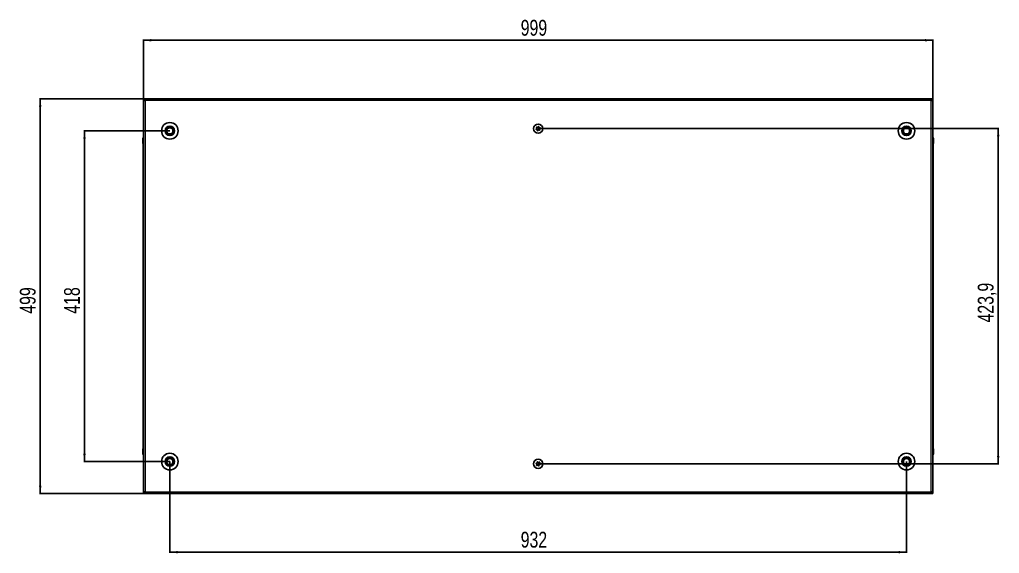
# Model space of a CAD drawing. Header units: millimetres. Extents: x 1415 to 6135, y -1465 to 1602.
# Drawn here: x 1415 to 2654, y 851 to 1526 of the extents above; entities that cross this region are included whole.
import ezdxf

# ---------------------------------------------------------------- set-up
doc = ezdxf.new("R2010")
doc.units = ezdxf.units.MM
doc.layers.add('FORMAT', color=7, linetype='Continuous')
doc.styles.add('SLDTEXTSTYLE0', font='TXT', dxfattribs={"width": 0.75})
doc.dimstyles.new('SLDDIMSTYLE0', dxfattribs={"dimtxt": 20, "dimasz": 10, "dimexe": 0, "dimexo": 0.0625, "dimgap": 5, "dimtad": 2, "dimdec": 1, "dimrnd": 1e-09, "dimzin": 12, "dimdsep": 46, "dimtxsty": 'SLDTEXTSTYLE0', "dimsah": 1, "dimcen": 0.09, "dimadec": 0, "dimazin": 3, "dimtfac": 1, "dimtofl": 0, "dimtmove": 0, "dimatfit": 3, "dimfxl": 0, "dimfrac": 2, "dimtolj": 1, "dimtzin": 12, "dimarcsym": 0})

# ---------------------------------------------------------------- blocks, each defined once
blk = doc.blocks.new('_D')
at = {"layer": 'FORMAT'}
for p, q in [((1571.3, 1425.8), (1439.8, 1425.8)), ((1440.8, 926.8), (1440.8, 1425.8)), ((1571.3, 926.8), (1439.8, 926.8))]:
    blk.add_line(p, q, dxfattribs=at)
for points in [[(1440.8, 1425.8), (1439.3, 1415.8), (1442.4, 1415.8)], [(1440.8, 926.8), (1442.4, 936.8), (1439.3, 936.8)]]:
    blk.add_solid(points, dxfattribs=at)
at = {"layer": 'FORMAT', "insert": (1415, 1154.2), "char_height": 20, "attachment_point": 1, "rotation": 90, "style": 'SLDTEXTSTYLE0'}
blk.add_mtext('499', dxfattribs=at)
blk = doc.blocks.new('_D_1')
at = {"layer": 'FORMAT'}
for p, q in [((1571.3, 1425.8), (1571.3, 1500.8)), ((2570.3, 1425.8), (2570.3, 1500.8)), ((2570.3, 1499.8), (1571.3, 1499.8))]:
    blk.add_line(p, q, dxfattribs=at)
for points in [[(1571.3, 1499.8), (1581.3, 1498.3), (1581.3, 1501.4)], [(2570.3, 1499.8), (2560.3, 1501.4), (2560.3, 1498.3)]]:
    blk.add_solid(points, dxfattribs=at)
at = {"layer": 'FORMAT', "insert": (2048.7, 1525.6), "char_height": 20, "attachment_point": 1, "style": 'SLDTEXTSTYLE0'}
blk.add_mtext('999', dxfattribs=at)
blk = doc.blocks.new('_D_2')
at = {"layer": 'FORMAT'}
for p, q in [((1604.8, 967.3), (1604.8, 851.8)), ((2536.8, 967.3), (2536.8, 851.8)), ((1604.8, 852.8), (2536.8, 852.8))]:
    blk.add_line(p, q, dxfattribs=at)
for points in [[(1604.8, 852.8), (1614.8, 851.3), (1614.8, 854.4)], [(2536.8, 852.8), (2526.8, 854.4), (2526.8, 851.3)]]:
    blk.add_solid(points, dxfattribs=at)
at = {"layer": 'FORMAT', "insert": (2048.7, 878.6), "char_height": 20, "attachment_point": 1, "style": 'SLDTEXTSTYLE0'}
blk.add_mtext('932', dxfattribs=at)
blk = doc.blocks.new('_D_3')
at = {"layer": 'FORMAT'}
for p, q in [((2070.8, 1388.3), (2653.8, 1388.3)), ((2652.8, 1388.3), (2652.8, 964.5)), ((2070.8, 964.5), (2653.8, 964.5))]:
    blk.add_line(p, q, dxfattribs=at)
for points in [[(2652.8, 1388.3), (2651.3, 1378.3), (2654.4, 1378.3)], [(2652.8, 964.5), (2654.4, 974.5), (2651.3, 974.5)]]:
    blk.add_solid(points, dxfattribs=at)
at = {"layer": 'FORMAT', "insert": (2627, 1143.1), "char_height": 20, "attachment_point": 1, "rotation": 90, "style": 'SLDTEXTSTYLE0'}
blk.add_mtext('423,9', dxfattribs=at)
blk = doc.blocks.new('_D_4')
at = {"layer": 'FORMAT'}
for p, q in [((1604.8, 1385.3), (1495.8, 1385.3)), ((1496.8, 1385.3), (1496.8, 967.3)), ((1604.8, 967.3), (1495.8, 967.3))]:
    blk.add_line(p, q, dxfattribs=at)
for points in [[(1496.8, 1385.3), (1495.3, 1375.3), (1498.4, 1375.3)], [(1496.8, 967.3), (1498.4, 977.3), (1495.3, 977.3)]]:
    blk.add_solid(points, dxfattribs=at)
at = {"layer": 'FORMAT', "insert": (1471, 1154.2), "char_height": 20, "attachment_point": 1, "rotation": 90, "style": 'SLDTEXTSTYLE0'}
blk.add_mtext('418', dxfattribs=at)

msp = doc.modelspace()

# ---------------------------------------------------------------- linework, layer by layer
at = {"color": 7, "linetype": 'Continuous', "lineweight": 25}
for p, q in [((1573.42, 1425.82), (1571.32, 1425.82)), ((1571.32, 1424.32), (1571.32, 1425.82)), ((1573.42, 1425.82), (1573.42, 1423.72)), ((2568.22, 1425.82), (1573.42, 1425.82)), ((2568.22, 1423.72), (2568.22, 1425.82)), ((2570.32, 1425.82), (2568.22, 1425.82)), ((2570.32, 1424.32), (2570.32, 1425.82)), ((1571.32, 1424.32), (1573.42, 1424.32)), ((1571.32, 1424.32), (1571.32, 1423.72)), ((1571.32, 1423.72), (1571.32, 928.92)), ((1571.32, 1423.72), (1573.42, 1423.72)), ((2568.22, 1424.32), (2570.32, 1424.32)), ((2568.22, 1423.72), (2570.32, 1423.72)), ((2570.32, 1423.72), (2570.32, 1424.32)), ((2570.32, 928.92), (2570.32, 1423.72)), ((2570.32, 1377.15), (2570.32, 1377.15)), ((1570.82, 1375.82), (1570.82, 1369.32)), ((1570.82, 1369.32), (1570.82, 1375.82)), ((1570.82, 1369.32), (1570.82, 1369.32)), ((1571.32, 1369.32), (1570.82, 1369.32)), ((1570.97, 1369.32), (1570.97, 983.32)), ((2570.32, 1369.32), (2570.82, 1369.32)), ((2570.67, 983.32), (2570.67, 1369.32)), ((2570.82, 1375.82), (2570.82, 1369.32)), ((2570.82, 1369.32), (2570.82, 1375.82)), ((2570.82, 1369.32), (2570.82, 1369.32)), ((2570.82, 1369.32), (2570.82, 1369.32)), ((1570.82, 983.32), (1570.82, 983.32)), ((1570.82, 976.82), (1570.82, 983.32)), ((1570.82, 983.32), (1570.82, 983.32)), ((1570.82, 983.32), (1570.82, 976.82)), ((1571.32, 983.32), (1570.82, 983.32)), ((2570.32, 983.32), (2570.82, 983.32)), ((2570.82, 983.32), (2570.82, 983.32)), ((2570.82, 976.82), (2570.82, 983.32)), ((2570.82, 983.32), (2570.82, 976.82)), ((1571.32, 975.5), (1571.32, 975.5)), ((1573.42, 928.92), (1571.32, 928.92)), ((1571.32, 928.92), (1571.32, 928.32)), ((1573.42, 928.32), (1571.32, 928.32)), ((1571.32, 928.32), (1571.32, 926.82)), ((1571.32, 926.82), (1573.42, 926.82)), ((1573.42, 928.92), (1573.42, 926.82)), ((1573.42, 926.82), (2568.22, 926.82)), ((2568.22, 926.82), (2568.22, 928.92)), ((2570.32, 928.92), (2568.22, 928.92)), ((2570.32, 928.32), (2568.22, 928.32)), ((2568.22, 926.82), (2570.32, 926.82)), ((2570.32, 928.32), (2570.32, 928.92)), ((2570.32, 928.32), (2570.32, 926.82))]:
    msp.add_line(p, q, dxfattribs=at)
at = {"color": 8, "linetype": 'Continuous', "lineweight": 18}
for p, q in [((1573.42, 1423.72), (1573.42, 928.92)), ((2568.22, 1423.72), (1573.42, 1423.72)), ((2568.22, 928.92), (2568.22, 1423.72)), ((1571.32, 1375.82), (1570.82, 1375.82)), ((2570.32, 1375.82), (2570.82, 1375.82)), ((1571.32, 976.82), (1570.82, 976.82)), ((2570.32, 976.82), (2570.82, 976.82)), ((1573.42, 928.92), (2568.22, 928.92))]:
    msp.add_line(p, q, dxfattribs=at)
at = {"color": 7, "linetype": 'Continuous', "lineweight": 25}
for centre, radius in [((1604.82, 1385.32), 10.5), ((1604.82, 1385.32), 6), ((1604.82, 1385.32), 3.9), ((2070.82, 1388.17), 5.79), ((2070.82, 1388.17), 1.85), ((2536.82, 1385.32), 10.5), ((2536.82, 1385.32), 6), ((2536.82, 1385.32), 3.9), ((1604.82, 967.32), 10.5), ((1604.82, 967.32), 6), ((1604.82, 967.32), 3.9), ((2070.82, 964.47), 5.79), ((2536.82, 967.32), 10.5), ((2536.82, 967.32), 6), ((2536.82, 967.32), 3.9), ((2070.82, 964.47), 1.85)]:
    msp.add_circle(centre, radius, dxfattribs=at)
for centre, radius, start, end in [((1604.82, 1385.32), 4.62, 120, 180), ((1604.82, 1385.32), 4.62, 60, 120), ((1604.82, 1385.32), 4.62, 360, 60), ((2536.82, 1385.32), 4.62, 120, 180), ((2536.82, 1385.32), 4.62, 60, 120), ((2536.82, 1385.32), 4.62, 360, 60), ((1572.82, 1375.82), 2, 138.57492, 180), ((1572.82, 1375.82), 2, 138.59038, 180), ((1604.82, 1385.32), 4.62, 180, 240), ((1604.82, 1385.32), 4.62, 240, 300), ((1604.82, 1385.32), 4.62, 300, 360), ((2536.82, 1385.32), 4.62, 180, 240), ((2536.82, 1385.32), 4.62, 240, 300), ((2536.82, 1385.32), 4.62, 300, 360), ((2568.82, 1375.82), 2, 0, 41.39416), ((1572.82, 976.82), 2, 180, 221.39416), ((1604.82, 967.32), 4.62, 120, 180), ((1604.82, 967.32), 4.62, 180, 240), ((1604.82, 967.32), 4.62, 60, 120), ((1604.82, 967.32), 4.62, 360, 60), ((1604.82, 967.32), 4.62, 300, 360), ((2536.82, 967.32), 4.62, 120, 180), ((2536.82, 967.32), 4.62, 180, 240), ((2536.82, 967.32), 4.62, 60, 120), ((2536.82, 967.32), 4.62, 360, 60), ((2536.82, 967.32), 4.62, 300, 360), ((2568.82, 976.82), 2, 318.59038, 0), ((1604.82, 967.32), 4.62, 240, 300), ((2536.82, 967.32), 4.62, 240, 300)]:
    msp.add_arc(centre, radius, start, end, dxfattribs=at)
for points, knots in [([(1600.2, 1385.32), (1600.53, 1385.9), (1601.1, 1386.88), (1601.92, 1388.3), (1602.33, 1389.01), (1602.51, 1389.32)], [0, 0, 0, 0, 0.4391308, 0.7513783, 1, 1, 1, 1]), ([(1602.51, 1389.32), (1602.71, 1389.32), (1603.42, 1389.32), (1604.72, 1389.32), (1606.11, 1389.32), (1606.86, 1389.32), (1607.13, 1389.32)], [0, 0, 0, 0, 0.1393293, 0.4852696, 0.8163565, 1, 1, 1, 1]), ([(1607.13, 1389.32), (1607.46, 1388.75), (1608.03, 1387.77), (1608.85, 1386.35), (1609.26, 1385.64), (1609.44, 1385.32)], [0, 0, 0, 0, 0.4391308, 0.7513783, 1, 1, 1, 1]), ([(2068.73, 1390.04), (2068.72, 1390.03), (2068.71, 1390), (2068.71, 1389.95), (2068.73, 1389.8), (2068.87, 1389.44), (2069.06, 1388.94), (2068.96, 1388.31), (2068.64, 1387.91), (2068.36, 1387.63), (2068.21, 1387.45), (2068.16, 1387.36), (2068.15, 1387.32), (2068.16, 1387.29), (2068.18, 1387.26), (2068.24, 1387.22), (2068.5, 1387.15), (2068.97, 1387.09), (2069.64, 1386.85), (2069.96, 1386.21), (2070.06, 1385.75), (2070.16, 1385.5), (2070.21, 1385.45), (2070.24, 1385.43), (2070.27, 1385.43), (2070.31, 1385.44), (2070.34, 1385.46), (2070.41, 1385.51), (2070.56, 1385.68), (2070.8, 1385.98), (2071.17, 1386.34), (2071.78, 1386.51), (2072.3, 1386.38), (2072.68, 1386.28), (2072.83, 1386.27), (2072.89, 1386.29), (2072.91, 1386.31), (2072.93, 1386.34), (2072.93, 1386.4), (2072.91, 1386.54), (2072.77, 1386.9), (2072.58, 1387.41), (2072.68, 1388.04), (2073, 1388.44), (2073.28, 1388.72), (2073.43, 1388.9), (2073.48, 1388.98), (2073.49, 1389.03), (2073.48, 1389.06), (2073.46, 1389.08), (2073.4, 1389.13), (2073.14, 1389.2), (2072.67, 1389.25), (2072, 1389.5), (2071.68, 1390.13), (2071.58, 1390.6), (2071.48, 1390.85), (2071.43, 1390.9), (2071.4, 1390.91), (2071.37, 1390.92), (2071.33, 1390.91), (2071.3, 1390.89), (2071.23, 1390.84), (2071.08, 1390.67), (2070.84, 1390.37), (2070.47, 1390.01), (2069.86, 1389.84), (2069.34, 1389.97), (2068.96, 1390.06), (2068.81, 1390.07), (2068.75, 1390.06), (2068.74, 1390.04), (2068.73, 1390.04)], [0, 0, 0, 0, 0.00200873, 0.00442003, 0.00936469, 0.02552819, 0.06770529, 0.09578618, 0.12464563, 0.1503415, 0.16051935, 0.16339425, 0.16569651, 0.16724481, 0.16887414, 0.1707699, 0.17860577, 0.21199411, 0.24999446, 0.2879948, 0.32138314, 0.32921901, 0.33111477, 0.3327441, 0.3342924, 0.33621663, 0.33853534, 0.3413178, 0.34966197, 0.37535784, 0.40421729, 0.43229818, 0.47447528, 0.49063878, 0.4966691, 0.49844005, 0.5, 0.50200873, 0.50442003, 0.50936469, 0.52552819, 0.56770529, 0.59578618, 0.62464563, 0.6503415, 0.66051935, 0.66339425, 0.66569651, 0.66724481, 0.66887414, 0.6707699, 0.67860577, 0.71199411, 0.74999446, 0.7879948, 0.82138314, 0.82921901, 0.83111477, 0.8327441, 0.8342924, 0.83621663, 0.83853534, 0.8413178, 0.84966197, 0.87535784, 0.90421729, 0.93229818, 0.97447528, 0.99063878, 0.9966691, 0.99844005, 1, 1, 1, 1]), ([(2532.2, 1385.32), (2532.53, 1385.9), (2533.1, 1386.88), (2533.92, 1388.3), (2534.33, 1389.01), (2534.51, 1389.32)], [0, 0, 0, 0, 0.4391308, 0.7513783, 1, 1, 1, 1]), ([(2534.51, 1389.32), (2534.71, 1389.32), (2535.42, 1389.32), (2536.72, 1389.32), (2538.11, 1389.32), (2538.86, 1389.32), (2539.13, 1389.32)], [0, 0, 0, 0, 0.1393293, 0.4852696, 0.8163565, 1, 1, 1, 1]), ([(2539.13, 1389.32), (2539.46, 1388.75), (2540.03, 1387.77), (2540.85, 1386.35), (2541.26, 1385.64), (2541.44, 1385.32)], [0, 0, 0, 0, 0.4391308, 0.7513783, 1, 1, 1, 1]), ([(1602.51, 1381.32), (1602.18, 1381.9), (1601.61, 1382.88), (1600.79, 1384.3), (1600.38, 1385.01), (1600.2, 1385.32)], [0, 0, 0, 0, 0.4391308, 0.7513783, 1, 1, 1, 1]), ([(1607.13, 1381.32), (1606.86, 1381.32), (1606.11, 1381.32), (1604.72, 1381.32), (1603.42, 1381.32), (1602.71, 1381.32), (1602.51, 1381.32)], [0, 0, 0, 0, 0.1836435, 0.5147304, 0.8606707, 1, 1, 1, 1]), ([(1609.44, 1385.32), (1609.11, 1384.75), (1608.54, 1383.77), (1607.72, 1382.35), (1607.31, 1381.64), (1607.13, 1381.32)], [0, 0, 0, 0, 0.4391308, 0.7513783, 1, 1, 1, 1]), ([(2534.51, 1381.32), (2534.18, 1381.9), (2533.61, 1382.88), (2532.79, 1384.3), (2532.38, 1385.01), (2532.2, 1385.32)], [0, 0, 0, 0, 0.4391308, 0.7513783, 1, 1, 1, 1]), ([(2539.13, 1381.32), (2538.86, 1381.32), (2538.11, 1381.32), (2536.72, 1381.32), (2535.42, 1381.32), (2534.71, 1381.32), (2534.51, 1381.32)], [0, 0, 0, 0, 0.1836435, 0.5147304, 0.8606707, 1, 1, 1, 1]), ([(2541.44, 1385.32), (2541.11, 1384.75), (2540.54, 1383.77), (2539.72, 1382.35), (2539.31, 1381.64), (2539.13, 1381.32)], [0, 0, 0, 0, 0.4391308, 0.7513783, 1, 1, 1, 1]), ([(1600.2, 967.32), (1600.53, 967.9), (1601.1, 968.88), (1601.92, 970.3), (1602.33, 971.01), (1602.51, 971.32)], [0, 0, 0, 0, 0.4391308, 0.7513783, 1, 1, 1, 1]), ([(1602.51, 963.32), (1602.18, 963.9), (1601.61, 964.88), (1600.79, 966.3), (1600.38, 967.01), (1600.2, 967.32)], [0, 0, 0, 0, 0.4391308, 0.7513783, 1, 1, 1, 1]), ([(1602.51, 971.32), (1602.71, 971.32), (1603.42, 971.32), (1604.72, 971.32), (1606.11, 971.32), (1606.86, 971.32), (1607.13, 971.32)], [0, 0, 0, 0, 0.1393293, 0.4852696, 0.8163565, 1, 1, 1, 1]), ([(1607.13, 971.32), (1607.46, 970.75), (1608.03, 969.77), (1608.85, 968.35), (1609.26, 967.64), (1609.44, 967.32)], [0, 0, 0, 0, 0.4391308, 0.7513783, 1, 1, 1, 1]), ([(1609.44, 967.32), (1609.11, 966.75), (1608.54, 965.77), (1607.72, 964.35), (1607.31, 963.64), (1607.13, 963.32)], [0, 0, 0, 0, 0.4391308, 0.7513783, 1, 1, 1, 1]), ([(2073.55, 963.83), (2073.55, 963.84), (2073.55, 963.87), (2073.52, 963.92), (2073.43, 964.04), (2073.14, 964.29), (2072.73, 964.64), (2072.52, 965.24), (2072.61, 965.75), (2072.72, 966.13), (2072.77, 966.36), (2072.77, 966.45), (2072.76, 966.49), (2072.73, 966.52), (2072.7, 966.53), (2072.63, 966.54), (2072.37, 966.48), (2071.93, 966.3), (2071.23, 966.2), (2070.64, 966.61), (2070.33, 966.96), (2070.12, 967.13), (2070.05, 967.16), (2070.02, 967.16), (2069.99, 967.15), (2069.97, 967.12), (2069.94, 967.09), (2069.91, 967.01), (2069.86, 966.79), (2069.79, 966.41), (2069.64, 965.92), (2069.19, 965.48), (2068.66, 965.35), (2068.28, 965.25), (2068.15, 965.19), (2068.11, 965.14), (2068.09, 965.11), (2068.09, 965.08), (2068.12, 965.02), (2068.21, 964.91), (2068.5, 964.66), (2068.91, 964.3), (2069.12, 963.71), (2069.03, 963.2), (2068.92, 962.82), (2068.87, 962.59), (2068.87, 962.49), (2068.88, 962.45), (2068.91, 962.43), (2068.94, 962.41), (2069.01, 962.41), (2069.27, 962.47), (2069.71, 962.64), (2070.41, 962.74), (2071, 962.34), (2071.31, 961.98), (2071.52, 961.81), (2071.58, 961.79), (2071.62, 961.79), (2071.65, 961.8), (2071.67, 961.82), (2071.69, 961.86), (2071.73, 961.94), (2071.78, 962.16), (2071.85, 962.53), (2072, 963.03), (2072.45, 963.47), (2072.98, 963.6), (2073.36, 963.7), (2073.49, 963.76), (2073.53, 963.8), (2073.54, 963.82), (2073.55, 963.83)], [0, 0, 0, 0, 0.0020087, 0.00442, 0.0093647, 0.0255282, 0.0677053, 0.0957862, 0.1246456, 0.1503415, 0.1605194, 0.1633943, 0.1656965, 0.1672448, 0.1688741, 0.1707699, 0.1786058, 0.2119941, 0.2499945, 0.2879948, 0.3213831, 0.329219, 0.3311148, 0.3327441, 0.3342924, 0.3362166, 0.3385353, 0.3413178, 0.349662, 0.3753578, 0.4042173, 0.4322982, 0.4744753, 0.4906388, 0.4966691, 0.49844, 0.5, 0.5020087, 0.50442, 0.5093647, 0.5255282, 0.5677053, 0.5957862, 0.6246456, 0.6503415, 0.6605194, 0.6633943, 0.6656965, 0.6672448, 0.6688741, 0.6707699, 0.6786058, 0.7119941, 0.7499945, 0.7879948, 0.8213831, 0.829219, 0.8311148, 0.8327441, 0.8342924, 0.8362166, 0.8385353, 0.8413178, 0.849662, 0.8753578, 0.9042173, 0.9322982, 0.9744753, 0.9906388, 0.9966691, 0.99844, 1, 1, 1, 1]), ([(2532.2, 967.32), (2532.53, 967.9), (2533.1, 968.88), (2533.92, 970.3), (2534.33, 971.01), (2534.51, 971.32)], [0, 0, 0, 0, 0.4391308, 0.7513783, 1, 1, 1, 1]), ([(2534.51, 963.32), (2534.18, 963.9), (2533.61, 964.88), (2532.79, 966.3), (2532.38, 967.01), (2532.2, 967.32)], [0, 0, 0, 0, 0.4391308, 0.7513783, 1, 1, 1, 1]), ([(2534.51, 971.32), (2534.71, 971.32), (2535.42, 971.32), (2536.72, 971.32), (2538.11, 971.32), (2538.86, 971.32), (2539.13, 971.32)], [0, 0, 0, 0, 0.1393293, 0.4852696, 0.8163565, 1, 1, 1, 1]), ([(2539.13, 971.32), (2539.46, 970.75), (2540.03, 969.77), (2540.85, 968.35), (2541.26, 967.64), (2541.44, 967.32)], [0, 0, 0, 0, 0.4391308, 0.7513783, 1, 1, 1, 1]), ([(2541.44, 967.32), (2541.11, 966.75), (2540.54, 965.77), (2539.72, 964.35), (2539.31, 963.64), (2539.13, 963.32)], [0, 0, 0, 0, 0.4391308, 0.7513783, 1, 1, 1, 1]), ([(1607.13, 963.32), (1606.86, 963.32), (1606.11, 963.32), (1604.72, 963.32), (1603.42, 963.32), (1602.71, 963.32), (1602.51, 963.32)], [0, 0, 0, 0, 0.1836435, 0.5147304, 0.8606707, 1, 1, 1, 1]), ([(2539.13, 963.32), (2538.86, 963.32), (2538.11, 963.32), (2536.72, 963.32), (2535.42, 963.32), (2534.71, 963.32), (2534.51, 963.32)], [0, 0, 0, 0, 0.1836435, 0.5147304, 0.8606707, 1, 1, 1, 1])]:
    msp.add_open_spline(points, degree=3, knots=knots, dxfattribs=at)

# ---------------------------------------------------------------- dimensions: what is measured, and where the dimension line sits
at = {"layer": 'FORMAT'}
for base, p1, p2, picture, middle in [((1571.32, 1499.82), (2570.32, 1425.82), (1571.32, 1425.82), '_D_1', (2070.82, 1499.82)), ((2536.82, 852.82), (1604.82, 967.32), (2536.82, 967.32), '_D_2', (2070.82, 852.82))]:
    dim = msp.add_linear_dim(base=base, p1=p1, p2=p2, dimstyle='SLDDIMSTYLE0', dxfattribs=at)
    dim.commit()
    dim.dimension.update_dxf_attribs({"geometry": picture, "text_midpoint": middle, "dimtype": 160})
for base, p1, p2, picture, middle in [((1440.82, 1425.82), (1571.32, 926.82), (1571.32, 1425.82), '_D', (1440.82, 1176.32)), ((1496.82, 967.32), (1604.82, 1385.32), (1604.82, 967.32), '_D_4', (1496.82, 1176.32)), ((2652.8202948, 964.47343353), (2070.8199379, 1388.32343353), (2070.8199379, 964.47343353), '_D_3', (2652.8202948, 1176.39843353))]:
    dim = msp.add_linear_dim(base=base, p1=p1, p2=p2, angle=90, dimstyle='SLDDIMSTYLE0', dxfattribs=at)
    dim.commit()
    dim.dimension.update_dxf_attribs({"geometry": picture, "text_midpoint": middle, "dimtype": 160})

doc.saveas('drawing.dxf')
